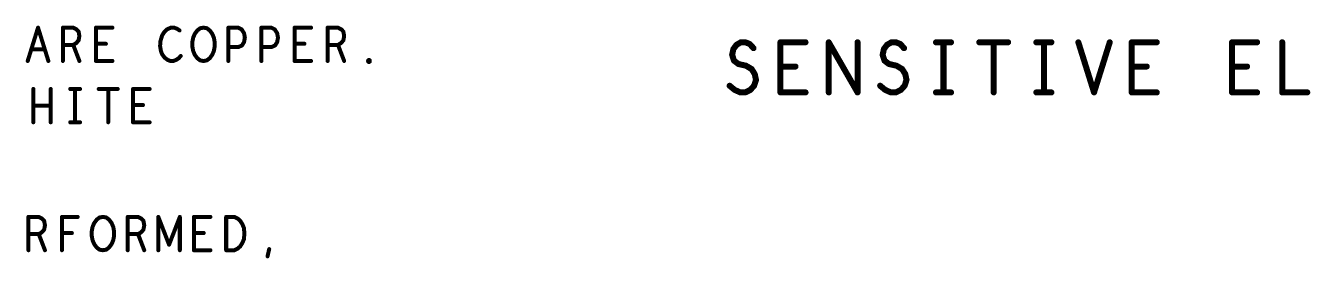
# Model space of a CAD drawing. Extents: x -14.2 to 19.9, y -5.2 to 16.9.
# Drawn here: x -4.321 to 0.492, y 12.796 to 13.669 of the extents above; entities that cross this region are included whole.
import ezdxf

# ---------------------------------------------------------------- set-up
doc = ezdxf.new("R2010")
doc.units = 0
doc.layers.get('0').update_dxf_attribs({"linetype": 'CONTINUOUS'})
doc.layers.add('FAB', color=2, linetype='CONTINUOUS')

# ---------------------------------------------------------------- blocks, each defined once
blk = doc.blocks.new('ROUND_105')
at = {"const_width": 0.0075}
blk.add_lwpolyline([(-0.00375, 0, 1), (0.00375, 0, 1)], format="xyb", close=True, dxfattribs=at)
blk = doc.blocks.new('ROUND_178')
at = {"const_width": 0.01128}
blk.add_lwpolyline([(-0.00564, 0, 1), (0.00564, 0, 1)], format="xyb", close=True, dxfattribs=at)

msp = doc.modelspace()

# ---------------------------------------------------------------- linework, layer by layer
at = {"layer": 'FAB'}
for points, const_width in [([(-4.3138, 13.5368), (-4.2751, 13.6618)], 0.015), ([(-4.2751, 13.6618), (-4.2363, 13.5368)], 0.015), ([(-4.1821, 13.5368), (-4.1821, 13.6618)], 0.015), ([(-4.1821, 13.6618), (-4.1433, 13.6618)], 0.015), ([(-4.1433, 13.6618), (-4.1309, 13.6555)], 0.015), ([(-4.0581, 13.5368), (-4.0581, 13.6618)], 0.015), ([(-4.0581, 13.6618), (-3.9961, 13.6618)], 0.015), ([(-3.7775, 13.6618), (-3.7915, 13.6555)], 0.015), ([(-3.7651, 13.6618), (-3.7775, 13.6618)], 0.015), ([(-3.7543, 13.6576), (-3.7651, 13.6618)], 0.015), ([(-3.6675, 13.6597), (-3.6551, 13.6618)], 0.015), ([(-3.6551, 13.6618), (-3.6427, 13.6597)], 0.015), ([(-3.5621, 13.5368), (-3.5621, 13.6618)], 0.015), ([(-3.5621, 13.6618), (-3.5249, 13.6618)], 0.015), ([(-3.5249, 13.6618), (-3.5125, 13.6555)], 0.015), ([(-3.4381, 13.5368), (-3.4381, 13.6618)], 0.015), ([(-3.4381, 13.6618), (-3.4009, 13.6618)], 0.015), ([(-3.4009, 13.6618), (-3.3885, 13.6555)], 0.015), ([(-3.3141, 13.5368), (-3.3141, 13.6618)], 0.015), ([(-3.3141, 13.6618), (-3.2521, 13.6618)], 0.015), ([(-3.1901, 13.5368), (-3.1901, 13.6618)], 0.015), ([(-3.1901, 13.6618), (-3.1513, 13.6618)], 0.015), ([(-3.1513, 13.6618), (-3.1389, 13.6555)], 0.015), ([(-4.1232, 13.6139), (-4.1325, 13.6035)], 0.015), ([(-4.1309, 13.6555), (-4.1232, 13.6472)], 0.015), ([(-4.1232, 13.6472), (-4.1201, 13.6305)], 0.015), ([(-4.1201, 13.6305), (-4.1232, 13.6139)], 0.015), ([(-3.8101, 13.6326), (-3.8163, 13.6118)], 0.015), ([(-3.8023, 13.6451), (-3.8101, 13.6326)], 0.015), ([(-3.7915, 13.6555), (-3.8023, 13.6451)], 0.015), ([(-3.745, 13.6514), (-3.7543, 13.6576)], 0.015), ([(-3.6969, 13.6076), (-3.6938, 13.6243)], 0.015), ([(-3.6938, 13.6243), (-3.6876, 13.6389)], 0.015), ([(-3.6876, 13.6389), (-3.6783, 13.6514)], 0.015), ([(-3.6783, 13.6514), (-3.6675, 13.6597)], 0.015), ([(-3.6427, 13.6597), (-3.6318, 13.6514)], 0.015), ([(-3.6318, 13.6514), (-3.6225, 13.6389)], 0.015), ([(-3.6225, 13.6389), (-3.6163, 13.6243)], 0.015), ([(-3.6163, 13.6243), (-3.6132, 13.6076)], 0.015), ([(-3.5125, 13.6555), (-3.5032, 13.641)], 0.015), ([(-3.5032, 13.641), (-3.5001, 13.6243)], 0.015), ([(-3.5001, 13.6243), (-3.5032, 13.6076)], 0.015), ([(-3.3885, 13.6555), (-3.3792, 13.641)], 0.015), ([(-3.3792, 13.641), (-3.3761, 13.6243)], 0.015), ([(-3.3761, 13.6243), (-3.3792, 13.6076)], 0.015), ([(-3.1312, 13.6139), (-3.1405, 13.6035)], 0.015), ([(-3.1389, 13.6555), (-3.1312, 13.6472)], 0.015), ([(-3.1312, 13.6472), (-3.1281, 13.6305)], 0.015), ([(-3.1281, 13.6305), (-3.1312, 13.6139)], 0.015), ([(-4.2503, 13.5805), (-4.2999, 13.5805)], 0.015), ([(-4.1433, 13.5972), (-4.1821, 13.5972)], 0.015), ([(-4.1325, 13.6035), (-4.1433, 13.5972)], 0.015), ([(-4.1433, 13.5972), (-4.1201, 13.5368)], 0.015), ([(-4.0209, 13.6014), (-4.0581, 13.6014)], 0.015), ([(-3.8163, 13.6118), (-3.8178, 13.593)], 0.015), ([(-3.8178, 13.593), (-3.8147, 13.5743)], 0.015), ([(-3.8147, 13.5743), (-3.8101, 13.5618)], 0.015), ([(-3.6969, 13.591), (-3.6969, 13.6076)], 0.015), ([(-3.6938, 13.5743), (-3.6969, 13.591)], 0.015), ([(-3.6876, 13.5597), (-3.6938, 13.5743)], 0.015), ([(-3.6163, 13.5743), (-3.6225, 13.5597)], 0.015), ([(-3.6132, 13.591), (-3.6163, 13.5743)], 0.015), ([(-3.6132, 13.6076), (-3.6132, 13.591)], 0.015), ([(-3.5249, 13.5889), (-3.5621, 13.5889)], 0.015), ([(-3.5109, 13.5951), (-3.5249, 13.5889)], 0.015), ([(-3.5032, 13.6076), (-3.5109, 13.5951)], 0.015), ([(-3.4009, 13.5889), (-3.4381, 13.5889)], 0.015), ([(-3.3869, 13.5951), (-3.4009, 13.5889)], 0.015), ([(-3.3792, 13.6076), (-3.3869, 13.5951)], 0.015), ([(-3.2769, 13.6014), (-3.3141, 13.6014)], 0.015), ([(-3.1513, 13.5972), (-3.1901, 13.5972)], 0.015), ([(-3.1405, 13.6035), (-3.1513, 13.5972)], 0.015), ([(-3.1513, 13.5972), (-3.1281, 13.5368)], 0.015), ([(-1.6745, 13.5599), (-1.6697, 13.5818)], 0.0226), ([(-1.6697, 13.5818), (-1.658, 13.5975)], 0.0226), ([(-1.658, 13.5975), (-1.6416, 13.6069)], 0.0226), ([(-1.6416, 13.6069), (-1.6251, 13.6069)], 0.0226), ([(-1.6251, 13.6069), (-1.6086, 13.6006)], 0.0226), ([(-1.6086, 13.6006), (-1.5945, 13.5849)], 0.0226), ([(-1.4935, 13.4189), (-1.4935, 13.6069)], 0.0226), ([(-1.4935, 13.6069), (-1.3995, 13.6069)], 0.0226), ([(-1.3125, 13.4189), (-1.3125, 13.6069)], 0.0226), ([(-1.3125, 13.6069), (-1.2045, 13.4189)], 0.0226), ([(-1.2045, 13.4189), (-1.2045, 13.6069)], 0.0226), ([(-1.1105, 13.5599), (-1.1057, 13.5818)], 0.0226), ([(-1.1057, 13.5818), (-1.094, 13.5975)], 0.0226), ([(-1.094, 13.5975), (-1.0776, 13.6069)], 0.0226), ([(-1.0776, 13.6069), (-1.0611, 13.6069)], 0.0226), ([(-1.0611, 13.6069), (-1.0446, 13.6006)], 0.0226), ([(-1.0446, 13.6006), (-1.0305, 13.5849)], 0.0226), ([(-0.9107, 13.6069), (-0.8543, 13.6069)], 0.0226), ([(-0.8825, 13.6069), (-0.8825, 13.4189)], 0.0226), ([(-0.7485, 13.6069), (-0.6405, 13.6069)], 0.0226), ([(-0.6945, 13.6069), (-0.6945, 13.4189)], 0.0226), ([(-0.5347, 13.6069), (-0.4783, 13.6069)], 0.0226), ([(-0.5065, 13.6069), (-0.5065, 13.4189)], 0.0226), ([(-0.3773, 13.6069), (-0.3185, 13.4189)], 0.0226), ([(-0.3185, 13.4189), (-0.2597, 13.6069)], 0.0226), ([(-0.1775, 13.4189), (-0.1775, 13.6069)], 0.0226), ([(-0.1775, 13.6069), (-0.0835, 13.6069)], 0.0226), ([(0.1985, 13.4189), (0.1985, 13.6069)], 0.0226), ([(0.1985, 13.6069), (0.2925, 13.6069)], 0.0226), ([(0.3865, 13.6069), (0.3865, 13.4189)], 0.0226), ([(-3.9961, 13.5368), (-4.0581, 13.5368)], 0.015), ([(-3.8101, 13.5618), (-3.8008, 13.5493)], 0.015), ([(-3.8008, 13.5493), (-3.7899, 13.541)], 0.015), ([(-3.7899, 13.541), (-3.7791, 13.5368)], 0.015), ([(-3.7791, 13.5368), (-3.7682, 13.5368)], 0.015), ([(-3.7682, 13.5368), (-3.7574, 13.541)], 0.015), ([(-3.7574, 13.541), (-3.7481, 13.5472)], 0.015), ([(-3.7481, 13.5472), (-3.7403, 13.5555)], 0.015), ([(-3.6783, 13.5472), (-3.6876, 13.5597)], 0.015), ([(-3.6675, 13.5389), (-3.6783, 13.5472)], 0.015), ([(-3.6551, 13.5368), (-3.6675, 13.5389)], 0.015), ([(-3.6427, 13.5389), (-3.6551, 13.5368)], 0.015), ([(-3.6318, 13.5472), (-3.6427, 13.5389)], 0.015), ([(-3.6225, 13.5597), (-3.6318, 13.5472)], 0.015), ([(-3.2521, 13.5368), (-3.3141, 13.5368)], 0.015), ([(-3.0382, 13.5389), (-3.0351, 13.541)], 0.015), ([(-3.0382, 13.5347), (-3.0382, 13.5389)], 0.015), ([(-3.0351, 13.5326), (-3.0382, 13.5347)], 0.015), ([(-3.0351, 13.541), (-3.032, 13.5389)], 0.015), ([(-3.032, 13.5347), (-3.0351, 13.5326)], 0.015), ([(-3.032, 13.5389), (-3.032, 13.5347)], 0.015), ([(-1.6674, 13.5379), (-1.6745, 13.5599)], 0.0226), ([(-1.6509, 13.5254), (-1.6674, 13.5379)], 0.0226), ([(-1.6228, 13.5191), (-1.6509, 13.5254)], 0.0226), ([(-1.6016, 13.5066), (-1.6228, 13.5191)], 0.0226), ([(-1.4371, 13.516), (-1.4935, 13.516)], 0.0226), ([(-1.1034, 13.5379), (-1.1105, 13.5599)], 0.0226), ([(-1.0869, 13.5254), (-1.1034, 13.5379)], 0.0226), ([(-1.0588, 13.5191), (-1.0869, 13.5254)], 0.0226), ([(-1.0376, 13.5066), (-1.0588, 13.5191)], 0.0226), ([(-0.1211, 13.516), (-0.1775, 13.516)], 0.0226), ([(0.2549, 13.516), (0.1985, 13.516)], 0.0226), ([(-1.5898, 13.4878), (-1.6016, 13.5066)], 0.0226), ([(-1.5922, 13.4439), (-1.5851, 13.4659)], 0.0226), ([(-1.5851, 13.4659), (-1.5898, 13.4878)], 0.0226), ([(-1.0258, 13.4878), (-1.0376, 13.5066)], 0.0226), ([(-1.0282, 13.4439), (-1.0211, 13.4659)], 0.0226), ([(-1.0211, 13.4659), (-1.0258, 13.4878)], 0.0226), ([(-4.2926, 13.3068), (-4.2926, 13.4318)], 0.015), ([(-4.2275, 13.4318), (-4.2275, 13.3068)], 0.015), ([(-4.1547, 13.4318), (-4.1175, 13.4318)], 0.015), ([(-4.1361, 13.4318), (-4.1361, 13.3068)], 0.015), ([(-4.0477, 13.4318), (-3.9764, 13.4318)], 0.015), ([(-4.0121, 13.4318), (-4.0121, 13.3068)], 0.015), ([(-3.9191, 13.3068), (-3.9191, 13.4318)], 0.015), ([(-3.9191, 13.4318), (-3.8571, 13.4318)], 0.015), ([(-1.6839, 13.4439), (-1.665, 13.4283)], 0.0226), ([(-1.665, 13.4283), (-1.6439, 13.4189)], 0.0226), ([(-1.6439, 13.4189), (-1.6251, 13.4189)], 0.0226), ([(-1.6251, 13.4189), (-1.6063, 13.4283)], 0.0226), ([(-1.6063, 13.4283), (-1.5922, 13.4439)], 0.0226), ([(-1.3995, 13.4189), (-1.4935, 13.4189)], 0.0226), ([(-1.1199, 13.4439), (-1.1011, 13.4283)], 0.0226), ([(-1.1011, 13.4283), (-1.0799, 13.4189)], 0.0226), ([(-1.0799, 13.4189), (-1.0611, 13.4189)], 0.0226), ([(-1.0611, 13.4189), (-1.0423, 13.4283)], 0.0226), ([(-1.0423, 13.4283), (-1.0282, 13.4439)], 0.0226), ([(-0.9107, 13.4189), (-0.8543, 13.4189)], 0.0226), ([(-0.5347, 13.4189), (-0.4783, 13.4189)], 0.0226), ([(-0.0835, 13.4189), (-0.1775, 13.4189)], 0.0226), ([(0.2925, 13.4189), (0.1985, 13.4189)], 0.0226), ([(0.3865, 13.4189), (0.4805, 13.4189)], 0.0226), ([(-4.2275, 13.3693), (-4.2926, 13.3693)], 0.015), ([(-3.8819, 13.3714), (-3.9191, 13.3714)], 0.015), ([(-4.1547, 13.3068), (-4.1175, 13.3068)], 0.015), ([(-3.8571, 13.3068), (-3.9191, 13.3068)], 0.015), ([(-4.3111, 12.8268), (-4.3111, 12.9518)], 0.015), ([(-4.3111, 12.9518), (-4.2723, 12.9518)], 0.015), ([(-4.2723, 12.9518), (-4.2599, 12.9455)], 0.015), ([(-4.2599, 12.9455), (-4.2522, 12.9372)], 0.015), ([(-4.1855, 12.8268), (-4.1855, 12.9518)], 0.015), ([(-4.1855, 12.9518), (-4.1266, 12.9518)], 0.015), ([(-4.0646, 12.9289), (-4.0553, 12.9414)], 0.015), ([(-4.0553, 12.9414), (-4.0445, 12.9497)], 0.015), ([(-4.0445, 12.9497), (-4.0321, 12.9518)], 0.015), ([(-4.0321, 12.9518), (-4.0197, 12.9497)], 0.015), ([(-4.0197, 12.9497), (-4.0088, 12.9414)], 0.015), ([(-4.0088, 12.9414), (-3.9995, 12.9289)], 0.015), ([(-3.9391, 12.8268), (-3.9391, 12.9518)], 0.015), ([(-3.9391, 12.9518), (-3.9003, 12.9518)], 0.015), ([(-3.9003, 12.9518), (-3.8879, 12.9455)], 0.015), ([(-3.8879, 12.9455), (-3.8802, 12.9372)], 0.015), ([(-3.8244, 12.8268), (-3.8244, 12.9518)], 0.015), ([(-3.8244, 12.9518), (-3.7841, 12.8476)], 0.015), ([(-3.7841, 12.8476), (-3.7438, 12.9518)], 0.015), ([(-3.7438, 12.9518), (-3.7438, 12.8268)], 0.015), ([(-3.6911, 12.8268), (-3.6911, 12.9518)], 0.015), ([(-3.6911, 12.9518), (-3.6291, 12.9518)], 0.015), ([(-3.5702, 12.8268), (-3.5702, 12.9518)], 0.015), ([(-3.5702, 12.9518), (-3.5392, 12.9518)], 0.015), ([(-3.5392, 12.9518), (-3.5268, 12.9455)], 0.015), ([(-3.5268, 12.9455), (-3.5175, 12.9372)], 0.015), ([(-4.2615, 12.8935), (-4.2723, 12.8872)], 0.015), ([(-4.2522, 12.9039), (-4.2615, 12.8935)], 0.015), ([(-4.2522, 12.9372), (-4.2491, 12.9205)], 0.015), ([(-4.2491, 12.9205), (-4.2522, 12.9039)], 0.015), ([(-4.0739, 12.8976), (-4.0708, 12.9143)], 0.015), ([(-4.0739, 12.881), (-4.0739, 12.8976)], 0.015), ([(-4.0708, 12.9143), (-4.0646, 12.9289)], 0.015), ([(-3.9995, 12.9289), (-3.9933, 12.9143)], 0.015), ([(-3.9933, 12.9143), (-3.9902, 12.8976)], 0.015), ([(-3.9902, 12.8976), (-3.9902, 12.881)], 0.015), ([(-3.8895, 12.8935), (-3.9003, 12.8872)], 0.015), ([(-3.8802, 12.9039), (-3.8895, 12.8935)], 0.015), ([(-3.8802, 12.9372), (-3.8771, 12.9205)], 0.015), ([(-3.8771, 12.9205), (-3.8802, 12.9039)], 0.015), ([(-3.5175, 12.9372), (-3.5097, 12.9247)], 0.015), ([(-3.5097, 12.9247), (-3.5035, 12.9101)], 0.015), ([(-3.5035, 12.9101), (-3.502, 12.8893)], 0.015), ([(-4.2723, 12.8872), (-4.3111, 12.8872)], 0.015), ([(-4.2723, 12.8872), (-4.2491, 12.8268)], 0.015), ([(-4.1483, 12.8914), (-4.1855, 12.8914)], 0.015), ([(-4.0708, 12.8643), (-4.0739, 12.881)], 0.015), ([(-4.0646, 12.8497), (-4.0708, 12.8643)], 0.015), ([(-4.0553, 12.8372), (-4.0646, 12.8497)], 0.015), ([(-3.9995, 12.8497), (-4.0088, 12.8372)], 0.015), ([(-3.9933, 12.8643), (-3.9995, 12.8497)], 0.015), ([(-3.9902, 12.881), (-3.9933, 12.8643)], 0.015), ([(-3.9003, 12.8872), (-3.9391, 12.8872)], 0.015), ([(-3.9003, 12.8872), (-3.8771, 12.8268)], 0.015), ([(-3.6539, 12.8914), (-3.6911, 12.8914)], 0.015), ([(-3.5097, 12.8539), (-3.5175, 12.8414)], 0.015), ([(-3.5035, 12.8685), (-3.5097, 12.8539)], 0.015), ([(-3.502, 12.8893), (-3.5035, 12.8685)], 0.015), ([(-4.0445, 12.8289), (-4.0553, 12.8372)], 0.015), ([(-4.0321, 12.8268), (-4.0445, 12.8289)], 0.015), ([(-4.0197, 12.8289), (-4.0321, 12.8268)], 0.015), ([(-4.0088, 12.8372), (-4.0197, 12.8289)], 0.015), ([(-3.6291, 12.8268), (-3.6911, 12.8268)], 0.015), ([(-3.5392, 12.8268), (-3.5702, 12.8268)], 0.015), ([(-3.5268, 12.833), (-3.5392, 12.8268)], 0.015), ([(-3.5175, 12.8414), (-3.5268, 12.833)], 0.015), ([(-3.4152, 12.8039), (-3.409, 12.831)], 0.015)]:
    msp.add_lwpolyline(points, dxfattribs=dict(at, const_width=const_width))

# ---------------------------------------------------------------- block references
for name, p in [('ROUND_105', (-4.2751, 13.6618)), ('ROUND_105', (-4.2751, 13.6618)), ('ROUND_105', (-4.1821, 13.6618)), ('ROUND_105', (-4.1821, 13.6618)), ('ROUND_105', (-4.1433, 13.6618)), ('ROUND_105', (-4.1433, 13.6618)), ('ROUND_105', (-4.0581, 13.6618)), ('ROUND_105', (-4.0581, 13.6618)), ('ROUND_105', (-3.9961, 13.6618)), ('ROUND_105', (-3.7775, 13.6618)), ('ROUND_105', (-3.7775, 13.6618)), ('ROUND_105', (-3.7651, 13.6618)), ('ROUND_105', (-3.7651, 13.6618)), ('ROUND_105', (-3.6551, 13.6618)), ('ROUND_105', (-3.6551, 13.6618)), ('ROUND_105', (-3.5621, 13.6618)), ('ROUND_105', (-3.5621, 13.6618)), ('ROUND_105', (-3.5249, 13.6618)), ('ROUND_105', (-3.5249, 13.6618)), ('ROUND_105', (-3.4381, 13.6618)), ('ROUND_105', (-3.4381, 13.6618)), ('ROUND_105', (-3.4009, 13.6618)), ('ROUND_105', (-3.4009, 13.6618)), ('ROUND_105', (-3.3141, 13.6618)), ('ROUND_105', (-3.3141, 13.6618)), ('ROUND_105', (-3.2521, 13.6618)), ('ROUND_105', (-3.1901, 13.6618)), ('ROUND_105', (-3.1901, 13.6618)), ('ROUND_105', (-3.1513, 13.6618)), ('ROUND_105', (-3.1513, 13.6618)), ('ROUND_105', (-4.1309, 13.6555)), ('ROUND_105', (-4.1309, 13.6555)), ('ROUND_105', (-4.1232, 13.6472)), ('ROUND_105', (-4.1232, 13.6472)), ('ROUND_105', (-4.1232, 13.6139)), ('ROUND_105', (-4.1232, 13.6139)), ('ROUND_105', (-4.1201, 13.6305)), ('ROUND_105', (-4.1201, 13.6305)), ('ROUND_105', (-3.8101, 13.6326)), ('ROUND_105', (-3.8101, 13.6326)), ('ROUND_105', (-3.8023, 13.6451)), ('ROUND_105', (-3.8023, 13.6451)), ('ROUND_105', (-3.7915, 13.6555)), ('ROUND_105', (-3.7915, 13.6555)), ('ROUND_105', (-3.7543, 13.6576)), ('ROUND_105', (-3.7543, 13.6576)), ('ROUND_105', (-3.745, 13.6514)), ('ROUND_105', (-3.6938, 13.6243)), ('ROUND_105', (-3.6938, 13.6243)), ('ROUND_105', (-3.6876, 13.6389)), ('ROUND_105', (-3.6876, 13.6389)), ('ROUND_105', (-3.6783, 13.6514)), ('ROUND_105', (-3.6783, 13.6514)), ('ROUND_105', (-3.6675, 13.6597)), ('ROUND_105', (-3.6675, 13.6597)), ('ROUND_105', (-3.6427, 13.6597)), ('ROUND_105', (-3.6427, 13.6597)), ('ROUND_105', (-3.6318, 13.6514)), ('ROUND_105', (-3.6318, 13.6514)), ('ROUND_105', (-3.6225, 13.6389)), ('ROUND_105', (-3.6225, 13.6389)), ('ROUND_105', (-3.6163, 13.6243)), ('ROUND_105', (-3.6163, 13.6243)), ('ROUND_105', (-3.5125, 13.6555)), ('ROUND_105', (-3.5125, 13.6555)), ('ROUND_105', (-3.5032, 13.641)), ('ROUND_105', (-3.5032, 13.641)), ('ROUND_105', (-3.5001, 13.6243)), ('ROUND_105', (-3.5001, 13.6243)), ('ROUND_105', (-3.3885, 13.6555)), ('ROUND_105', (-3.3885, 13.6555)), ('ROUND_105', (-3.3792, 13.641)), ('ROUND_105', (-3.3792, 13.641)), ('ROUND_105', (-3.3761, 13.6243)), ('ROUND_105', (-3.3761, 13.6243)), ('ROUND_105', (-3.1389, 13.6555)), ('ROUND_105', (-3.1389, 13.6555)), ('ROUND_105', (-3.1312, 13.6472)), ('ROUND_105', (-3.1312, 13.6472)), ('ROUND_105', (-3.1312, 13.6139)), ('ROUND_105', (-3.1312, 13.6139)), ('ROUND_105', (-3.1281, 13.6305)), ('ROUND_105', (-3.1281, 13.6305)), ('ROUND_105', (-4.2999, 13.5805)), ('ROUND_105', (-4.2503, 13.5805)), ('ROUND_105', (-4.1821, 13.5972)), ('ROUND_105', (-4.1433, 13.5972)), ('ROUND_105', (-4.1433, 13.5972)), ('ROUND_105', (-4.1433, 13.5972)), ('ROUND_105', (-4.1325, 13.6035)), ('ROUND_105', (-4.1325, 13.6035)), ('ROUND_105', (-4.0581, 13.6014)), ('ROUND_105', (-4.0209, 13.6014)), ('ROUND_105', (-3.8178, 13.593)), ('ROUND_105', (-3.8178, 13.593)), ('ROUND_105', (-3.8163, 13.6118)), ('ROUND_105', (-3.8163, 13.6118)), ('ROUND_105', (-3.8147, 13.5743)), ('ROUND_105', (-3.8147, 13.5743)), ('ROUND_105', (-3.6969, 13.6076)), ('ROUND_105', (-3.6969, 13.6076)), ('ROUND_105', (-3.6969, 13.591)), ('ROUND_105', (-3.6969, 13.591)), ('ROUND_105', (-3.6938, 13.5743)), ('ROUND_105', (-3.6938, 13.5743)), ('ROUND_105', (-3.6163, 13.5743)), ('ROUND_105', (-3.6163, 13.5743)), ('ROUND_105', (-3.6132, 13.6076)), ('ROUND_105', (-3.6132, 13.6076)), ('ROUND_105', (-3.6132, 13.591)), ('ROUND_105', (-3.6132, 13.591)), ('ROUND_105', (-3.5621, 13.5889)), ('ROUND_105', (-3.5249, 13.5889)), ('ROUND_105', (-3.5249, 13.5889)), ('ROUND_105', (-3.5109, 13.5951)), ('ROUND_105', (-3.5109, 13.5951)), ('ROUND_105', (-3.5032, 13.6076)), ('ROUND_105', (-3.5032, 13.6076)), ('ROUND_105', (-3.4381, 13.5889)), ('ROUND_105', (-3.4009, 13.5889)), ('ROUND_105', (-3.4009, 13.5889)), ('ROUND_105', (-3.3869, 13.5951)), ('ROUND_105', (-3.3869, 13.5951)), ('ROUND_105', (-3.3792, 13.6076)), ('ROUND_105', (-3.3792, 13.6076)), ('ROUND_105', (-3.3141, 13.6014)), ('ROUND_105', (-3.2769, 13.6014)), ('ROUND_105', (-3.1901, 13.5972)), ('ROUND_105', (-3.1513, 13.5972)), ('ROUND_105', (-3.1513, 13.5972)), ('ROUND_105', (-3.1513, 13.5972)), ('ROUND_105', (-3.1405, 13.6035)), ('ROUND_105', (-3.1405, 13.6035)), ('ROUND_178', (-1.6697, 13.5818)), ('ROUND_178', (-1.6697, 13.5818)), ('ROUND_178', (-1.658, 13.5975)), ('ROUND_178', (-1.658, 13.5975)), ('ROUND_178', (-1.6416, 13.6069)), ('ROUND_178', (-1.6416, 13.6069)), ('ROUND_178', (-1.6251, 13.6069)), ('ROUND_178', (-1.6251, 13.6069)), ('ROUND_178', (-1.6086, 13.6006)), ('ROUND_178', (-1.6086, 13.6006)), ('ROUND_178', (-1.5945, 13.5849)), ('ROUND_178', (-1.4935, 13.6069)), ('ROUND_178', (-1.4935, 13.6069)), ('ROUND_178', (-1.3995, 13.6069)), ('ROUND_178', (-1.3125, 13.6069)), ('ROUND_178', (-1.3125, 13.6069)), ('ROUND_178', (-1.2045, 13.6069)), ('ROUND_178', (-1.1057, 13.5818)), ('ROUND_178', (-1.1057, 13.5818)), ('ROUND_178', (-1.094, 13.5975)), ('ROUND_178', (-1.094, 13.5975)), ('ROUND_178', (-1.0776, 13.6069)), ('ROUND_178', (-1.0776, 13.6069)), ('ROUND_178', (-1.0611, 13.6069)), ('ROUND_178', (-1.0611, 13.6069)), ('ROUND_178', (-1.0446, 13.6006)), ('ROUND_178', (-1.0446, 13.6006)), ('ROUND_178', (-1.0305, 13.5849)), ('ROUND_178', (-0.9107, 13.6069)), ('ROUND_178', (-0.8825, 13.6069)), ('ROUND_178', (-0.8543, 13.6069)), ('ROUND_178', (-0.7485, 13.6069)), ('ROUND_178', (-0.6945, 13.6069)), ('ROUND_178', (-0.6405, 13.6069)), ('ROUND_178', (-0.5347, 13.6069)), ('ROUND_178', (-0.5065, 13.6069)), ('ROUND_178', (-0.4783, 13.6069)), ('ROUND_178', (-0.3773, 13.6069)), ('ROUND_178', (-0.2597, 13.6069)), ('ROUND_178', (-0.1775, 13.6069)), ('ROUND_178', (-0.1775, 13.6069)), ('ROUND_178', (-0.0835, 13.6069)), ('ROUND_178', (0.1985, 13.6069)), ('ROUND_178', (0.1985, 13.6069)), ('ROUND_178', (0.2925, 13.6069)), ('ROUND_178', (0.3865, 13.6069)), ('ROUND_105', (-4.3138, 13.5368)), ('ROUND_105', (-4.2363, 13.5368)), ('ROUND_105', (-4.1821, 13.5368)), ('ROUND_105', (-4.1201, 13.5368)), ('ROUND_105', (-4.0581, 13.5368)), ('ROUND_105', (-4.0581, 13.5368)), ('ROUND_105', (-3.9961, 13.5368)), ('ROUND_105', (-3.8101, 13.5618)), ('ROUND_105', (-3.8101, 13.5618)), ('ROUND_105', (-3.8008, 13.5493)), ('ROUND_105', (-3.8008, 13.5493)), ('ROUND_105', (-3.7899, 13.541)), ('ROUND_105', (-3.7899, 13.541)), ('ROUND_105', (-3.7791, 13.5368)), ('ROUND_105', (-3.7791, 13.5368)), ('ROUND_105', (-3.7682, 13.5368)), ('ROUND_105', (-3.7682, 13.5368)), ('ROUND_105', (-3.7574, 13.541)), ('ROUND_105', (-3.7574, 13.541)), ('ROUND_105', (-3.7481, 13.5472)), ('ROUND_105', (-3.7481, 13.5472)), ('ROUND_105', (-3.7403, 13.5555)), ('ROUND_105', (-3.6876, 13.5597)), ('ROUND_105', (-3.6876, 13.5597)), ('ROUND_105', (-3.6783, 13.5472)), ('ROUND_105', (-3.6783, 13.5472)), ('ROUND_105', (-3.6675, 13.5389)), ('ROUND_105', (-3.6675, 13.5389)), ('ROUND_105', (-3.6551, 13.5368)), ('ROUND_105', (-3.6551, 13.5368)), ('ROUND_105', (-3.6427, 13.5389)), ('ROUND_105', (-3.6427, 13.5389)), ('ROUND_105', (-3.6318, 13.5472)), ('ROUND_105', (-3.6318, 13.5472)), ('ROUND_105', (-3.6225, 13.5597)), ('ROUND_105', (-3.6225, 13.5597)), ('ROUND_105', (-3.5621, 13.5368)), ('ROUND_105', (-3.4381, 13.5368)), ('ROUND_105', (-3.3141, 13.5368)), ('ROUND_105', (-3.3141, 13.5368)), ('ROUND_105', (-3.2521, 13.5368)), ('ROUND_105', (-3.1901, 13.5368)), ('ROUND_105', (-3.1281, 13.5368)), ('ROUND_105', (-3.0382, 13.5389)), ('ROUND_105', (-3.0382, 13.5389)), ('ROUND_105', (-3.0382, 13.5347)), ('ROUND_105', (-3.0382, 13.5347)), ('ROUND_105', (-3.0351, 13.541)), ('ROUND_105', (-3.0351, 13.541)), ('ROUND_105', (-3.0351, 13.5326)), ('ROUND_105', (-3.0351, 13.5326)), ('ROUND_105', (-3.032, 13.5389)), ('ROUND_105', (-3.032, 13.5389)), ('ROUND_105', (-3.032, 13.5347)), ('ROUND_105', (-3.032, 13.5347)), ('ROUND_178', (-1.6745, 13.5599)), ('ROUND_178', (-1.6745, 13.5599)), ('ROUND_178', (-1.6674, 13.5379)), ('ROUND_178', (-1.6674, 13.5379)), ('ROUND_178', (-1.6509, 13.5254)), ('ROUND_178', (-1.6509, 13.5254)), ('ROUND_178', (-1.6228, 13.5191)), ('ROUND_178', (-1.6228, 13.5191)), ('ROUND_178', (-1.4935, 13.516)), ('ROUND_178', (-1.4371, 13.516)), ('ROUND_178', (-1.1105, 13.5599)), ('ROUND_178', (-1.1105, 13.5599)), ('ROUND_178', (-1.1034, 13.5379)), ('ROUND_178', (-1.1034, 13.5379)), ('ROUND_178', (-1.0869, 13.5254)), ('ROUND_178', (-1.0869, 13.5254)), ('ROUND_178', (-1.0588, 13.5191)), ('ROUND_178', (-1.0588, 13.5191)), ('ROUND_178', (-0.1775, 13.516)), ('ROUND_178', (-0.1211, 13.516)), ('ROUND_178', (0.1985, 13.516)), ('ROUND_178', (0.2549, 13.516)), ('ROUND_178', (-1.6016, 13.5066)), ('ROUND_178', (-1.6016, 13.5066)), ('ROUND_178', (-1.5898, 13.4878)), ('ROUND_178', (-1.5898, 13.4878)), ('ROUND_178', (-1.5851, 13.4659)), ('ROUND_178', (-1.5851, 13.4659)), ('ROUND_178', (-1.0376, 13.5066)), ('ROUND_178', (-1.0376, 13.5066)), ('ROUND_178', (-1.0258, 13.4878)), ('ROUND_178', (-1.0258, 13.4878)), ('ROUND_178', (-1.0211, 13.4659)), ('ROUND_178', (-1.0211, 13.4659)), ('ROUND_105', (-4.2926, 13.4318)), ('ROUND_105', (-4.2275, 13.4318)), ('ROUND_105', (-4.1547, 13.4318)), ('ROUND_105', (-4.1361, 13.4318)), ('ROUND_105', (-4.1175, 13.4318)), ('ROUND_105', (-4.0477, 13.4318)), ('ROUND_105', (-4.0121, 13.4318)), ('ROUND_105', (-3.9764, 13.4318)), ('ROUND_105', (-3.9191, 13.4318)), ('ROUND_105', (-3.9191, 13.4318)), ('ROUND_105', (-3.8571, 13.4318)), ('ROUND_178', (-1.6839, 13.4439)), ('ROUND_178', (-1.665, 13.4283)), ('ROUND_178', (-1.665, 13.4283)), ('ROUND_178', (-1.6439, 13.4189)), ('ROUND_178', (-1.6439, 13.4189)), ('ROUND_178', (-1.6251, 13.4189)), ('ROUND_178', (-1.6251, 13.4189)), ('ROUND_178', (-1.6063, 13.4283)), ('ROUND_178', (-1.6063, 13.4283)), ('ROUND_178', (-1.5922, 13.4439)), ('ROUND_178', (-1.5922, 13.4439)), ('ROUND_178', (-1.4935, 13.4189)), ('ROUND_178', (-1.4935, 13.4189)), ('ROUND_178', (-1.3995, 13.4189)), ('ROUND_178', (-1.3125, 13.4189)), ('ROUND_178', (-1.2045, 13.4189)), ('ROUND_178', (-1.2045, 13.4189)), ('ROUND_178', (-1.1199, 13.4439)), ('ROUND_178', (-1.1011, 13.4283)), ('ROUND_178', (-1.1011, 13.4283)), ('ROUND_178', (-1.0799, 13.4189)), ('ROUND_178', (-1.0799, 13.4189)), ('ROUND_178', (-1.0611, 13.4189)), ('ROUND_178', (-1.0611, 13.4189)), ('ROUND_178', (-1.0423, 13.4283)), ('ROUND_178', (-1.0423, 13.4283)), ('ROUND_178', (-1.0282, 13.4439)), ('ROUND_178', (-1.0282, 13.4439)), ('ROUND_178', (-0.9107, 13.4189)), ('ROUND_178', (-0.8825, 13.4189)), ('ROUND_178', (-0.8543, 13.4189)), ('ROUND_178', (-0.6945, 13.4189)), ('ROUND_178', (-0.5347, 13.4189)), ('ROUND_178', (-0.5065, 13.4189)), ('ROUND_178', (-0.4783, 13.4189)), ('ROUND_178', (-0.3185, 13.4189)), ('ROUND_178', (-0.3185, 13.4189)), ('ROUND_178', (-0.1775, 13.4189)), ('ROUND_178', (-0.1775, 13.4189)), ('ROUND_178', (-0.0835, 13.4189)), ('ROUND_178', (0.1985, 13.4189)), ('ROUND_178', (0.1985, 13.4189)), ('ROUND_178', (0.2925, 13.4189)), ('ROUND_178', (0.3865, 13.4189)), ('ROUND_178', (0.3865, 13.4189)), ('ROUND_178', (0.4805, 13.4189)), ('ROUND_105', (-4.2926, 13.3693)), ('ROUND_105', (-4.2275, 13.3693)), ('ROUND_105', (-3.9191, 13.3714)), ('ROUND_105', (-3.8819, 13.3714)), ('ROUND_105', (-4.2926, 13.3068)), ('ROUND_105', (-4.2275, 13.3068)), ('ROUND_105', (-4.1547, 13.3068)), ('ROUND_105', (-4.1361, 13.3068)), ('ROUND_105', (-4.1175, 13.3068)), ('ROUND_105', (-4.0121, 13.3068)), ('ROUND_105', (-3.9191, 13.3068)), ('ROUND_105', (-3.9191, 13.3068)), ('ROUND_105', (-3.8571, 13.3068)), ('ROUND_105', (-4.3111, 12.9518)), ('ROUND_105', (-4.3111, 12.9518)), ('ROUND_105', (-4.2723, 12.9518)), ('ROUND_105', (-4.2723, 12.9518)), ('ROUND_105', (-4.2599, 12.9455)), ('ROUND_105', (-4.2599, 12.9455)), ('ROUND_105', (-4.1855, 12.9518)), ('ROUND_105', (-4.1855, 12.9518)), ('ROUND_105', (-4.1266, 12.9518)), ('ROUND_105', (-4.0553, 12.9414)), ('ROUND_105', (-4.0553, 12.9414)), ('ROUND_105', (-4.0445, 12.9497)), ('ROUND_105', (-4.0445, 12.9497)), ('ROUND_105', (-4.0321, 12.9518)), ('ROUND_105', (-4.0321, 12.9518)), ('ROUND_105', (-4.0197, 12.9497)), ('ROUND_105', (-4.0197, 12.9497)), ('ROUND_105', (-4.0088, 12.9414)), ('ROUND_105', (-4.0088, 12.9414)), ('ROUND_105', (-3.9391, 12.9518)), ('ROUND_105', (-3.9391, 12.9518)), ('ROUND_105', (-3.9003, 12.9518)), ('ROUND_105', (-3.9003, 12.9518)), ('ROUND_105', (-3.8879, 12.9455)), ('ROUND_105', (-3.8879, 12.9455)), ('ROUND_105', (-3.8244, 12.9518)), ('ROUND_105', (-3.8244, 12.9518)), ('ROUND_105', (-3.7438, 12.9518)), ('ROUND_105', (-3.7438, 12.9518)), ('ROUND_105', (-3.6911, 12.9518)), ('ROUND_105', (-3.6911, 12.9518)), ('ROUND_105', (-3.6291, 12.9518)), ('ROUND_105', (-3.5702, 12.9518)), ('ROUND_105', (-3.5702, 12.9518)), ('ROUND_105', (-3.5392, 12.9518)), ('ROUND_105', (-3.5392, 12.9518)), ('ROUND_105', (-3.5268, 12.9455)), ('ROUND_105', (-3.5268, 12.9455)), ('ROUND_105', (-4.2615, 12.8935)), ('ROUND_105', (-4.2615, 12.8935)), ('ROUND_105', (-4.2522, 12.9372)), ('ROUND_105', (-4.2522, 12.9372)), ('ROUND_105', (-4.2522, 12.9039)), ('ROUND_105', (-4.2522, 12.9039)), ('ROUND_105', (-4.2491, 12.9205)), ('ROUND_105', (-4.2491, 12.9205)), ('ROUND_105', (-4.0739, 12.8976)), ('ROUND_105', (-4.0739, 12.8976)), ('ROUND_105', (-4.0708, 12.9143)), ('ROUND_105', (-4.0708, 12.9143)), ('ROUND_105', (-4.0646, 12.9289)), ('ROUND_105', (-4.0646, 12.9289)), ('ROUND_105', (-3.9995, 12.9289)), ('ROUND_105', (-3.9995, 12.9289)), ('ROUND_105', (-3.9933, 12.9143)), ('ROUND_105', (-3.9933, 12.9143)), ('ROUND_105', (-3.9902, 12.8976)), ('ROUND_105', (-3.9902, 12.8976)), ('ROUND_105', (-3.8895, 12.8935)), ('ROUND_105', (-3.8895, 12.8935)), ('ROUND_105', (-3.8802, 12.9372)), ('ROUND_105', (-3.8802, 12.9372)), ('ROUND_105', (-3.8802, 12.9039)), ('ROUND_105', (-3.8802, 12.9039)), ('ROUND_105', (-3.8771, 12.9205)), ('ROUND_105', (-3.8771, 12.9205)), ('ROUND_105', (-3.5175, 12.9372)), ('ROUND_105', (-3.5175, 12.9372)), ('ROUND_105', (-3.5097, 12.9247)), ('ROUND_105', (-3.5097, 12.9247)), ('ROUND_105', (-3.5035, 12.9101)), ('ROUND_105', (-3.5035, 12.9101)), ('ROUND_105', (-4.3111, 12.8872)), ('ROUND_105', (-4.2723, 12.8872)), ('ROUND_105', (-4.2723, 12.8872)), ('ROUND_105', (-4.2723, 12.8872)), ('ROUND_105', (-4.1855, 12.8914)), ('ROUND_105', (-4.1483, 12.8914)), ('ROUND_105', (-4.0739, 12.881)), ('ROUND_105', (-4.0739, 12.881)), ('ROUND_105', (-4.0708, 12.8643)), ('ROUND_105', (-4.0708, 12.8643)), ('ROUND_105', (-4.0646, 12.8497)), ('ROUND_105', (-4.0646, 12.8497)), ('ROUND_105', (-3.9995, 12.8497)), ('ROUND_105', (-3.9995, 12.8497)), ('ROUND_105', (-3.9933, 12.8643)), ('ROUND_105', (-3.9933, 12.8643)), ('ROUND_105', (-3.9902, 12.881)), ('ROUND_105', (-3.9902, 12.881)), ('ROUND_105', (-3.9391, 12.8872)), ('ROUND_105', (-3.9003, 12.8872)), ('ROUND_105', (-3.9003, 12.8872)), ('ROUND_105', (-3.9003, 12.8872)), ('ROUND_105', (-3.7841, 12.8476)), ('ROUND_105', (-3.7841, 12.8476)), ('ROUND_105', (-3.6911, 12.8914)), ('ROUND_105', (-3.6539, 12.8914)), ('ROUND_105', (-3.5097, 12.8539)), ('ROUND_105', (-3.5097, 12.8539)), ('ROUND_105', (-3.5035, 12.8685)), ('ROUND_105', (-3.5035, 12.8685)), ('ROUND_105', (-3.502, 12.8893)), ('ROUND_105', (-3.502, 12.8893)), ('ROUND_105', (-4.3111, 12.8268)), ('ROUND_105', (-4.2491, 12.8268)), ('ROUND_105', (-4.1855, 12.8268)), ('ROUND_105', (-4.0553, 12.8372)), ('ROUND_105', (-4.0553, 12.8372)), ('ROUND_105', (-4.0445, 12.8289)), ('ROUND_105', (-4.0445, 12.8289)), ('ROUND_105', (-4.0321, 12.8268)), ('ROUND_105', (-4.0321, 12.8268)), ('ROUND_105', (-4.0197, 12.8289)), ('ROUND_105', (-4.0197, 12.8289)), ('ROUND_105', (-4.0088, 12.8372)), ('ROUND_105', (-4.0088, 12.8372)), ('ROUND_105', (-3.9391, 12.8268)), ('ROUND_105', (-3.8771, 12.8268)), ('ROUND_105', (-3.8244, 12.8268)), ('ROUND_105', (-3.7438, 12.8268)), ('ROUND_105', (-3.6911, 12.8268)), ('ROUND_105', (-3.6911, 12.8268)), ('ROUND_105', (-3.6291, 12.8268)), ('ROUND_105', (-3.5702, 12.8268)), ('ROUND_105', (-3.5702, 12.8268)), ('ROUND_105', (-3.5392, 12.8268)), ('ROUND_105', (-3.5392, 12.8268)), ('ROUND_105', (-3.5268, 12.833)), ('ROUND_105', (-3.5268, 12.833)), ('ROUND_105', (-3.5175, 12.8414)), ('ROUND_105', (-3.5175, 12.8414)), ('ROUND_105', (-3.4152, 12.8039)), ('ROUND_105', (-3.409, 12.831))]:
    msp.add_blockref(name, p, dxfattribs=at)

doc.saveas('drawing.dxf')
